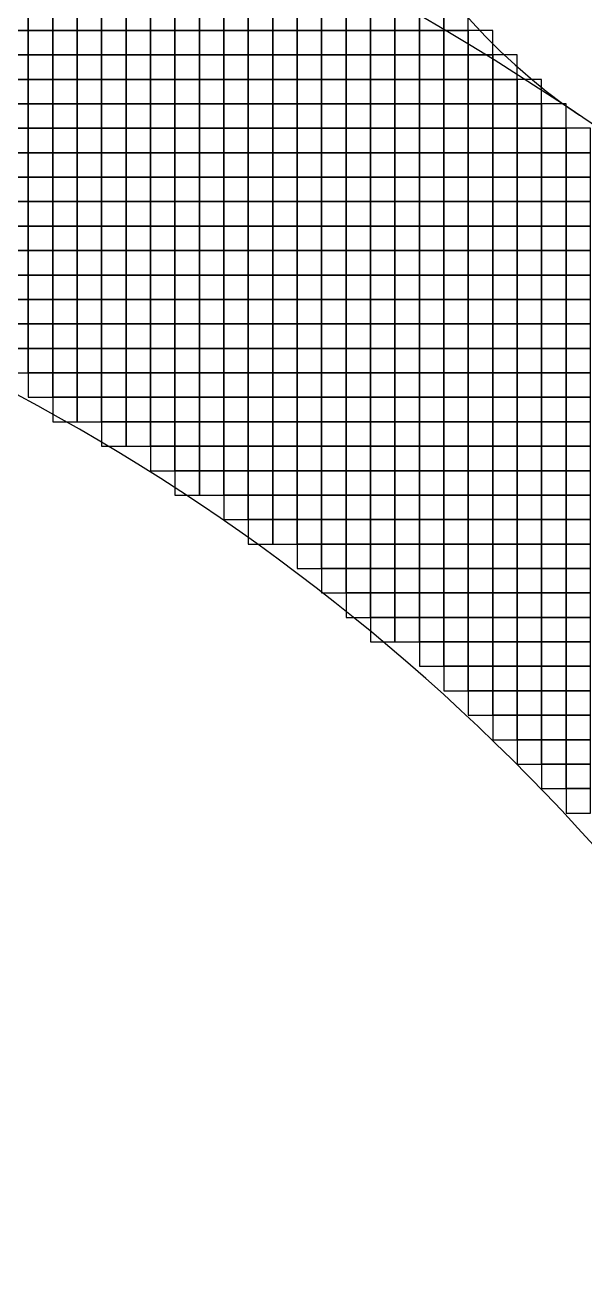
# Model space of a CAD drawing. Extents: x -160257 to 160150, y 7001 to 122208.
# Drawn here: x 110979 to 122432, y 80751 to 106327 of the extents above; entities that cross this region are included whole.
import ezdxf

# ---------------------------------------------------------------- set-up
doc = ezdxf.new("R2010")
doc.units = 0
doc.header["$LTSCALE"] = 1000
doc.header["$MEASUREMENT"] = 0
doc.layers.add('A-G-VISIBLE', color=9, linetype='Continuous')

# ---------------------------------------------------------------- blocks, each defined once
blk = doc.blocks.new('dasd')
at = {"layer": 'A-G-VISIBLE', "linetype": 'Continuous'}
for centre, radius, start, end in [((-132764.885, 42166.47), 12, 173.0911, 236.0253), ((-132803.822, 42108.688), 57.677, 29.84645, 67.5516), ((-132803.304, 42112.783), 43.061, 27.6831, 69.1971)]:
    blk.add_arc(centre, radius, start, end, dxfattribs=at)

msp = doc.modelspace()

# ---------------------------------------------------------------- linework, layer by layer
at = {"elevation": 2850}
for points in [[(110545, 106216), (111045, 106216), (111045, 106716), (110545, 106716)], [(111045, 106216), (111545, 106216), (111545, 106716), (111045, 106716)], [(111545, 106216), (112045, 106216), (112045, 106716), (111545, 106716)], [(112045, 106216), (112545, 106216), (112545, 106716), (112045, 106716)], [(112545, 106216), (113045, 106216), (113045, 106716), (112545, 106716)], [(113045, 106216), (113545, 106216), (113545, 106716), (113045, 106716)], [(113545, 106216), (114045, 106216), (114045, 106716), (113545, 106716)], [(114045, 106216), (114545, 106216), (114545, 106716), (114045, 106716)], [(114545, 106216), (115045, 106216), (115045, 106716), (114545, 106716)], [(115045, 106216), (115545, 106216), (115545, 106716), (115045, 106716)], [(115545, 106216), (116045, 106216), (116045, 106716), (115545, 106716)], [(116045, 106216), (116545, 106216), (116545, 106716), (116045, 106716)], [(116545, 106216), (117045, 106216), (117045, 106716), (116545, 106716)], [(117045, 106216), (117545, 106216), (117545, 106716), (117045, 106716)], [(117545, 106216), (118045, 106216), (118045, 106716), (117545, 106716)], [(118045, 106216), (118545, 106216), (118545, 106716), (118045, 106716)], [(118545, 106216), (119045, 106216), (119045, 106716), (118545, 106716)], [(119045, 106216), (119545, 106216), (119545, 106716), (119045, 106716)], [(119545, 106216), (120045, 106216), (120045, 106716), (119545, 106716)], [(110545, 105716), (111045, 105716), (111045, 106216), (110545, 106216)], [(111045, 105716), (111545, 105716), (111545, 106216), (111045, 106216)], [(111545, 105716), (112045, 105716), (112045, 106216), (111545, 106216)], [(112045, 105716), (112545, 105716), (112545, 106216), (112045, 106216)], [(112545, 105716), (113045, 105716), (113045, 106216), (112545, 106216)], [(113045, 105716), (113545, 105716), (113545, 106216), (113045, 106216)], [(113545, 105716), (114045, 105716), (114045, 106216), (113545, 106216)], [(114045, 105716), (114545, 105716), (114545, 106216), (114045, 106216)], [(114545, 105716), (115045, 105716), (115045, 106216), (114545, 106216)], [(115045, 105716), (115545, 105716), (115545, 106216), (115045, 106216)], [(115545, 105716), (116045, 105716), (116045, 106216), (115545, 106216)], [(116045, 105716), (116545, 105716), (116545, 106216), (116045, 106216)], [(116545, 105716), (117045, 105716), (117045, 106216), (116545, 106216)], [(117045, 105716), (117545, 105716), (117545, 106216), (117045, 106216)], [(117545, 105716), (118045, 105716), (118045, 106216), (117545, 106216)], [(118045, 105716), (118545, 105716), (118545, 106216), (118045, 106216)], [(118545, 105716), (119045, 105716), (119045, 106216), (118545, 106216)], [(119045, 105716), (119545, 105716), (119545, 106216), (119045, 106216)], [(119545, 105716), (120045, 105716), (120045, 106216), (119545, 106216)], [(120045, 105716), (120545, 105716), (120545, 106216), (120045, 106216)], [(110545, 105216), (111045, 105216), (111045, 105716), (110545, 105716)], [(111045, 105216), (111545, 105216), (111545, 105716), (111045, 105716)], [(111545, 105216), (112045, 105216), (112045, 105716), (111545, 105716)], [(112045, 105216), (112545, 105216), (112545, 105716), (112045, 105716)], [(112545, 105216), (113045, 105216), (113045, 105716), (112545, 105716)], [(113045, 105216), (113545, 105216), (113545, 105716), (113045, 105716)], [(113545, 105216), (114045, 105216), (114045, 105716), (113545, 105716)], [(114045, 105216), (114545, 105216), (114545, 105716), (114045, 105716)], [(114545, 105216), (115045, 105216), (115045, 105716), (114545, 105716)], [(115045, 105216), (115545, 105216), (115545, 105716), (115045, 105716)], [(115545, 105216), (116045, 105216), (116045, 105716), (115545, 105716)], [(116045, 105216), (116545, 105216), (116545, 105716), (116045, 105716)], [(116545, 105216), (117045, 105216), (117045, 105716), (116545, 105716)], [(117045, 105216), (117545, 105216), (117545, 105716), (117045, 105716)], [(117545, 105216), (118045, 105216), (118045, 105716), (117545, 105716)], [(118045, 105216), (118545, 105216), (118545, 105716), (118045, 105716)], [(118545, 105216), (119045, 105216), (119045, 105716), (118545, 105716)], [(119045, 105216), (119545, 105216), (119545, 105716), (119045, 105716)], [(119545, 105216), (120045, 105216), (120045, 105716), (119545, 105716)], [(120045, 105216), (120545, 105216), (120545, 105716), (120045, 105716)], [(120545, 105216), (121045, 105216), (121045, 105716), (120545, 105716)], [(110545, 104716), (111045, 104716), (111045, 105216), (110545, 105216)], [(111045, 104716), (111545, 104716), (111545, 105216), (111045, 105216)], [(111545, 104716), (112045, 104716), (112045, 105216), (111545, 105216)], [(112045, 104716), (112545, 104716), (112545, 105216), (112045, 105216)], [(112545, 104716), (113045, 104716), (113045, 105216), (112545, 105216)], [(113045, 104716), (113545, 104716), (113545, 105216), (113045, 105216)], [(113545, 104716), (114045, 104716), (114045, 105216), (113545, 105216)], [(114045, 104716), (114545, 104716), (114545, 105216), (114045, 105216)], [(114545, 104716), (115045, 104716), (115045, 105216), (114545, 105216)], [(115045, 104716), (115545, 104716), (115545, 105216), (115045, 105216)], [(115545, 104716), (116045, 104716), (116045, 105216), (115545, 105216)], [(116045, 104716), (116545, 104716), (116545, 105216), (116045, 105216)], [(116545, 104716), (117045, 104716), (117045, 105216), (116545, 105216)], [(117045, 104716), (117545, 104716), (117545, 105216), (117045, 105216)], [(117545, 104716), (118045, 104716), (118045, 105216), (117545, 105216)], [(118045, 104716), (118545, 104716), (118545, 105216), (118045, 105216)], [(118545, 104716), (119045, 104716), (119045, 105216), (118545, 105216)], [(119045, 104716), (119545, 104716), (119545, 105216), (119045, 105216)], [(119545, 104716), (120045, 104716), (120045, 105216), (119545, 105216)], [(120045, 104716), (120545, 104716), (120545, 105216), (120045, 105216)], [(120545, 104716), (121045, 104716), (121045, 105216), (120545, 105216)], [(121045, 104716), (121545, 104716), (121545, 105216), (121045, 105216)], [(110545, 104216), (111045, 104216), (111045, 104716), (110545, 104716)], [(111045, 104216), (111545, 104216), (111545, 104716), (111045, 104716)], [(111545, 104216), (112045, 104216), (112045, 104716), (111545, 104716)], [(112045, 104216), (112545, 104216), (112545, 104716), (112045, 104716)], [(112545, 104216), (113045, 104216), (113045, 104716), (112545, 104716)], [(113045, 104216), (113545, 104216), (113545, 104716), (113045, 104716)], [(113545, 104216), (114045, 104216), (114045, 104716), (113545, 104716)], [(114045, 104216), (114545, 104216), (114545, 104716), (114045, 104716)], [(114545, 104216), (115045, 104216), (115045, 104716), (114545, 104716)], [(115045, 104216), (115545, 104216), (115545, 104716), (115045, 104716)], [(115545, 104216), (116045, 104216), (116045, 104716), (115545, 104716)], [(116045, 104216), (116545, 104216), (116545, 104716), (116045, 104716)], [(116545, 104216), (117045, 104216), (117045, 104716), (116545, 104716)], [(117045, 104216), (117545, 104216), (117545, 104716), (117045, 104716)], [(117545, 104216), (118045, 104216), (118045, 104716), (117545, 104716)], [(118045, 104216), (118545, 104216), (118545, 104716), (118045, 104716)], [(118545, 104216), (119045, 104216), (119045, 104716), (118545, 104716)], [(119045, 104216), (119545, 104216), (119545, 104716), (119045, 104716)], [(119545, 104216), (120045, 104216), (120045, 104716), (119545, 104716)], [(120045, 104216), (120545, 104216), (120545, 104716), (120045, 104716)], [(120545, 104216), (121045, 104216), (121045, 104716), (120545, 104716)], [(121045, 104216), (121545, 104216), (121545, 104716), (121045, 104716)], [(121545, 104216), (122045, 104216), (122045, 104716), (121545, 104716)], [(110545, 103716), (111045, 103716), (111045, 104216), (110545, 104216)], [(111045, 103716), (111545, 103716), (111545, 104216), (111045, 104216)], [(111545, 103716), (112045, 103716), (112045, 104216), (111545, 104216)], [(112045, 103716), (112545, 103716), (112545, 104216), (112045, 104216)], [(112545, 103716), (113045, 103716), (113045, 104216), (112545, 104216)], [(113045, 103716), (113545, 103716), (113545, 104216), (113045, 104216)], [(113545, 103716), (114045, 103716), (114045, 104216), (113545, 104216)], [(114045, 103716), (114545, 103716), (114545, 104216), (114045, 104216)], [(114545, 103716), (115045, 103716), (115045, 104216), (114545, 104216)], [(115045, 103716), (115545, 103716), (115545, 104216), (115045, 104216)], [(115545, 103716), (116045, 103716), (116045, 104216), (115545, 104216)], [(116045, 103716), (116545, 103716), (116545, 104216), (116045, 104216)], [(116545, 103716), (117045, 103716), (117045, 104216), (116545, 104216)], [(117045, 103716), (117545, 103716), (117545, 104216), (117045, 104216)], [(117545, 103716), (118045, 103716), (118045, 104216), (117545, 104216)], [(118045, 103716), (118545, 103716), (118545, 104216), (118045, 104216)], [(118545, 103716), (119045, 103716), (119045, 104216), (118545, 104216)], [(119045, 103716), (119545, 103716), (119545, 104216), (119045, 104216)], [(119545, 103716), (120045, 103716), (120045, 104216), (119545, 104216)], [(120045, 103716), (120545, 103716), (120545, 104216), (120045, 104216)], [(120545, 103716), (121045, 103716), (121045, 104216), (120545, 104216)], [(121045, 103716), (121545, 103716), (121545, 104216), (121045, 104216)], [(121545, 103716), (122045, 103716), (122045, 104216), (121545, 104216)], [(122045, 103716), (122545, 103716), (122545, 104216), (122045, 104216)], [(110545, 103216), (111045, 103216), (111045, 103716), (110545, 103716)], [(111045, 103216), (111545, 103216), (111545, 103716), (111045, 103716)], [(111545, 103216), (112045, 103216), (112045, 103716), (111545, 103716)], [(112045, 103216), (112545, 103216), (112545, 103716), (112045, 103716)], [(112545, 103216), (113045, 103216), (113045, 103716), (112545, 103716)], [(113045, 103216), (113545, 103216), (113545, 103716), (113045, 103716)], [(113545, 103216), (114045, 103216), (114045, 103716), (113545, 103716)], [(114045, 103216), (114545, 103216), (114545, 103716), (114045, 103716)], [(114545, 103216), (115045, 103216), (115045, 103716), (114545, 103716)], [(115045, 103216), (115545, 103216), (115545, 103716), (115045, 103716)], [(115545, 103216), (116045, 103216), (116045, 103716), (115545, 103716)], [(116045, 103216), (116545, 103216), (116545, 103716), (116045, 103716)], [(116545, 103216), (117045, 103216), (117045, 103716), (116545, 103716)], [(117045, 103216), (117545, 103216), (117545, 103716), (117045, 103716)], [(117545, 103216), (118045, 103216), (118045, 103716), (117545, 103716)], [(118045, 103216), (118545, 103216), (118545, 103716), (118045, 103716)], [(118545, 103216), (119045, 103216), (119045, 103716), (118545, 103716)], [(119045, 103216), (119545, 103216), (119545, 103716), (119045, 103716)], [(119545, 103216), (120045, 103216), (120045, 103716), (119545, 103716)], [(120045, 103216), (120545, 103216), (120545, 103716), (120045, 103716)], [(120545, 103216), (121045, 103216), (121045, 103716), (120545, 103716)], [(121045, 103216), (121545, 103216), (121545, 103716), (121045, 103716)], [(121545, 103216), (122045, 103216), (122045, 103716), (121545, 103716)], [(122045, 103216), (122545, 103216), (122545, 103716), (122045, 103716)], [(110545, 102716), (111045, 102716), (111045, 103216), (110545, 103216)], [(111045, 102716), (111545, 102716), (111545, 103216), (111045, 103216)], [(111545, 102716), (112045, 102716), (112045, 103216), (111545, 103216)], [(112045, 102716), (112545, 102716), (112545, 103216), (112045, 103216)], [(112545, 102716), (113045, 102716), (113045, 103216), (112545, 103216)], [(113045, 102716), (113545, 102716), (113545, 103216), (113045, 103216)], [(113545, 102716), (114045, 102716), (114045, 103216), (113545, 103216)], [(114045, 102716), (114545, 102716), (114545, 103216), (114045, 103216)], [(114545, 102716), (115045, 102716), (115045, 103216), (114545, 103216)], [(115045, 102716), (115545, 102716), (115545, 103216), (115045, 103216)], [(115545, 102716), (116045, 102716), (116045, 103216), (115545, 103216)], [(116045, 102716), (116545, 102716), (116545, 103216), (116045, 103216)], [(116545, 102716), (117045, 102716), (117045, 103216), (116545, 103216)], [(117045, 102716), (117545, 102716), (117545, 103216), (117045, 103216)], [(117545, 102716), (118045, 102716), (118045, 103216), (117545, 103216)], [(118045, 102716), (118545, 102716), (118545, 103216), (118045, 103216)], [(118545, 102716), (119045, 102716), (119045, 103216), (118545, 103216)], [(119045, 102716), (119545, 102716), (119545, 103216), (119045, 103216)], [(119545, 102716), (120045, 102716), (120045, 103216), (119545, 103216)], [(120045, 102716), (120545, 102716), (120545, 103216), (120045, 103216)], [(120545, 102716), (121045, 102716), (121045, 103216), (120545, 103216)], [(121045, 102716), (121545, 102716), (121545, 103216), (121045, 103216)], [(121545, 102716), (122045, 102716), (122045, 103216), (121545, 103216)], [(122045, 102716), (122545, 102716), (122545, 103216), (122045, 103216)], [(110545, 102216), (111045, 102216), (111045, 102716), (110545, 102716)], [(111045, 102216), (111545, 102216), (111545, 102716), (111045, 102716)], [(111545, 102216), (112045, 102216), (112045, 102716), (111545, 102716)], [(112045, 102216), (112545, 102216), (112545, 102716), (112045, 102716)], [(112545, 102216), (113045, 102216), (113045, 102716), (112545, 102716)], [(113045, 102216), (113545, 102216), (113545, 102716), (113045, 102716)], [(113545, 102216), (114045, 102216), (114045, 102716), (113545, 102716)], [(114045, 102216), (114545, 102216), (114545, 102716), (114045, 102716)], [(114545, 102216), (115045, 102216), (115045, 102716), (114545, 102716)], [(115045, 102216), (115545, 102216), (115545, 102716), (115045, 102716)], [(115545, 102216), (116045, 102216), (116045, 102716), (115545, 102716)], [(116045, 102216), (116545, 102216), (116545, 102716), (116045, 102716)], [(116545, 102216), (117045, 102216), (117045, 102716), (116545, 102716)], [(117045, 102216), (117545, 102216), (117545, 102716), (117045, 102716)], [(117545, 102216), (118045, 102216), (118045, 102716), (117545, 102716)], [(118045, 102216), (118545, 102216), (118545, 102716), (118045, 102716)], [(118545, 102216), (119045, 102216), (119045, 102716), (118545, 102716)], [(119045, 102216), (119545, 102216), (119545, 102716), (119045, 102716)], [(119545, 102216), (120045, 102216), (120045, 102716), (119545, 102716)], [(120045, 102216), (120545, 102216), (120545, 102716), (120045, 102716)], [(120545, 102216), (121045, 102216), (121045, 102716), (120545, 102716)], [(121045, 102216), (121545, 102216), (121545, 102716), (121045, 102716)], [(121545, 102216), (122045, 102216), (122045, 102716), (121545, 102716)], [(122045, 102216), (122545, 102216), (122545, 102716), (122045, 102716)], [(110545, 101716), (111045, 101716), (111045, 102216), (110545, 102216)], [(111045, 101716), (111545, 101716), (111545, 102216), (111045, 102216)], [(111545, 101716), (112045, 101716), (112045, 102216), (111545, 102216)], [(112045, 101716), (112545, 101716), (112545, 102216), (112045, 102216)], [(112545, 101716), (113045, 101716), (113045, 102216), (112545, 102216)], [(113045, 101716), (113545, 101716), (113545, 102216), (113045, 102216)], [(113545, 101716), (114045, 101716), (114045, 102216), (113545, 102216)], [(114045, 101716), (114545, 101716), (114545, 102216), (114045, 102216)], [(114545, 101716), (115045, 101716), (115045, 102216), (114545, 102216)], [(115045, 101716), (115545, 101716), (115545, 102216), (115045, 102216)], [(115545, 101716), (116045, 101716), (116045, 102216), (115545, 102216)], [(116045, 101716), (116545, 101716), (116545, 102216), (116045, 102216)], [(116545, 101716), (117045, 101716), (117045, 102216), (116545, 102216)], [(117045, 101716), (117545, 101716), (117545, 102216), (117045, 102216)], [(117545, 101716), (118045, 101716), (118045, 102216), (117545, 102216)], [(118045, 101716), (118545, 101716), (118545, 102216), (118045, 102216)], [(118545, 101716), (119045, 101716), (119045, 102216), (118545, 102216)], [(119045, 101716), (119545, 101716), (119545, 102216), (119045, 102216)], [(119545, 101716), (120045, 101716), (120045, 102216), (119545, 102216)], [(120045, 101716), (120545, 101716), (120545, 102216), (120045, 102216)], [(120545, 101716), (121045, 101716), (121045, 102216), (120545, 102216)], [(121045, 101716), (121545, 101716), (121545, 102216), (121045, 102216)], [(121545, 101716), (122045, 101716), (122045, 102216), (121545, 102216)], [(122045, 101716), (122545, 101716), (122545, 102216), (122045, 102216)], [(110545, 101216), (111045, 101216), (111045, 101716), (110545, 101716)], [(111045, 101216), (111545, 101216), (111545, 101716), (111045, 101716)], [(111545, 101216), (112045, 101216), (112045, 101716), (111545, 101716)], [(112045, 101216), (112545, 101216), (112545, 101716), (112045, 101716)], [(112545, 101216), (113045, 101216), (113045, 101716), (112545, 101716)], [(113045, 101216), (113545, 101216), (113545, 101716), (113045, 101716)], [(113545, 101216), (114045, 101216), (114045, 101716), (113545, 101716)], [(114045, 101216), (114545, 101216), (114545, 101716), (114045, 101716)], [(114545, 101216), (115045, 101216), (115045, 101716), (114545, 101716)], [(115045, 101216), (115545, 101216), (115545, 101716), (115045, 101716)], [(115545, 101216), (116045, 101216), (116045, 101716), (115545, 101716)], [(116045, 101216), (116545, 101216), (116545, 101716), (116045, 101716)], [(116545, 101216), (117045, 101216), (117045, 101716), (116545, 101716)], [(117045, 101216), (117545, 101216), (117545, 101716), (117045, 101716)], [(117545, 101216), (118045, 101216), (118045, 101716), (117545, 101716)], [(118045, 101216), (118545, 101216), (118545, 101716), (118045, 101716)], [(118545, 101216), (119045, 101216), (119045, 101716), (118545, 101716)], [(119045, 101216), (119545, 101216), (119545, 101716), (119045, 101716)], [(119545, 101216), (120045, 101216), (120045, 101716), (119545, 101716)], [(120045, 101216), (120545, 101216), (120545, 101716), (120045, 101716)], [(120545, 101216), (121045, 101216), (121045, 101716), (120545, 101716)], [(121045, 101216), (121545, 101216), (121545, 101716), (121045, 101716)], [(121545, 101216), (122045, 101216), (122045, 101716), (121545, 101716)], [(122045, 101216), (122545, 101216), (122545, 101716), (122045, 101716)], [(110545, 100716), (111045, 100716), (111045, 101216), (110545, 101216)], [(111045, 100716), (111545, 100716), (111545, 101216), (111045, 101216)], [(111545, 100716), (112045, 100716), (112045, 101216), (111545, 101216)], [(112045, 100716), (112545, 100716), (112545, 101216), (112045, 101216)], [(112545, 100716), (113045, 100716), (113045, 101216), (112545, 101216)], [(113045, 100716), (113545, 100716), (113545, 101216), (113045, 101216)], [(113545, 100716), (114045, 100716), (114045, 101216), (113545, 101216)], [(114045, 100716), (114545, 100716), (114545, 101216), (114045, 101216)], [(114545, 100716), (115045, 100716), (115045, 101216), (114545, 101216)], [(115045, 100716), (115545, 100716), (115545, 101216), (115045, 101216)], [(115545, 100716), (116045, 100716), (116045, 101216), (115545, 101216)], [(116045, 100716), (116545, 100716), (116545, 101216), (116045, 101216)], [(116545, 100716), (117045, 100716), (117045, 101216), (116545, 101216)], [(117045, 100716), (117545, 100716), (117545, 101216), (117045, 101216)], [(117545, 100716), (118045, 100716), (118045, 101216), (117545, 101216)], [(118045, 100716), (118545, 100716), (118545, 101216), (118045, 101216)], [(118545, 100716), (119045, 100716), (119045, 101216), (118545, 101216)], [(119045, 100716), (119545, 100716), (119545, 101216), (119045, 101216)], [(119545, 100716), (120045, 100716), (120045, 101216), (119545, 101216)], [(120045, 100716), (120545, 100716), (120545, 101216), (120045, 101216)], [(120545, 100716), (121045, 100716), (121045, 101216), (120545, 101216)], [(121045, 100716), (121545, 100716), (121545, 101216), (121045, 101216)], [(121545, 100716), (122045, 100716), (122045, 101216), (121545, 101216)], [(122045, 100716), (122545, 100716), (122545, 101216), (122045, 101216)], [(110545, 100216), (111045, 100216), (111045, 100716), (110545, 100716)], [(111045, 100216), (111545, 100216), (111545, 100716), (111045, 100716)], [(111545, 100216), (112045, 100216), (112045, 100716), (111545, 100716)], [(112045, 100216), (112545, 100216), (112545, 100716), (112045, 100716)], [(112545, 100216), (113045, 100216), (113045, 100716), (112545, 100716)], [(113045, 100216), (113545, 100216), (113545, 100716), (113045, 100716)], [(113545, 100216), (114045, 100216), (114045, 100716), (113545, 100716)], [(114045, 100216), (114545, 100216), (114545, 100716), (114045, 100716)], [(114545, 100216), (115045, 100216), (115045, 100716), (114545, 100716)], [(115045, 100216), (115545, 100216), (115545, 100716), (115045, 100716)], [(115545, 100216), (116045, 100216), (116045, 100716), (115545, 100716)], [(116045, 100216), (116545, 100216), (116545, 100716), (116045, 100716)], [(116545, 100216), (117045, 100216), (117045, 100716), (116545, 100716)], [(117045, 100216), (117545, 100216), (117545, 100716), (117045, 100716)], [(117545, 100216), (118045, 100216), (118045, 100716), (117545, 100716)], [(118045, 100216), (118545, 100216), (118545, 100716), (118045, 100716)], [(118545, 100216), (119045, 100216), (119045, 100716), (118545, 100716)], [(119045, 100216), (119545, 100216), (119545, 100716), (119045, 100716)], [(119545, 100216), (120045, 100216), (120045, 100716), (119545, 100716)], [(120045, 100216), (120545, 100216), (120545, 100716), (120045, 100716)], [(120545, 100216), (121045, 100216), (121045, 100716), (120545, 100716)], [(121045, 100216), (121545, 100216), (121545, 100716), (121045, 100716)], [(121545, 100216), (122045, 100216), (122045, 100716), (121545, 100716)], [(122045, 100216), (122545, 100216), (122545, 100716), (122045, 100716)], [(110545, 99716), (111045, 99716), (111045, 100216), (110545, 100216)], [(111045, 99716), (111545, 99716), (111545, 100216), (111045, 100216)], [(111545, 99716), (112045, 99716), (112045, 100216), (111545, 100216)], [(112045, 99716), (112545, 99716), (112545, 100216), (112045, 100216)], [(112545, 99716), (113045, 99716), (113045, 100216), (112545, 100216)], [(113045, 99716), (113545, 99716), (113545, 100216), (113045, 100216)], [(113545, 99716), (114045, 99716), (114045, 100216), (113545, 100216)], [(114045, 99716), (114545, 99716), (114545, 100216), (114045, 100216)], [(114545, 99716), (115045, 99716), (115045, 100216), (114545, 100216)], [(115045, 99716), (115545, 99716), (115545, 100216), (115045, 100216)], [(115545, 99716), (116045, 99716), (116045, 100216), (115545, 100216)], [(116045, 99716), (116545, 99716), (116545, 100216), (116045, 100216)], [(116545, 99716), (117045, 99716), (117045, 100216), (116545, 100216)], [(117045, 99716), (117545, 99716), (117545, 100216), (117045, 100216)], [(117545, 99716), (118045, 99716), (118045, 100216), (117545, 100216)], [(118045, 99716), (118545, 99716), (118545, 100216), (118045, 100216)], [(118545, 99716), (119045, 99716), (119045, 100216), (118545, 100216)], [(119045, 99716), (119545, 99716), (119545, 100216), (119045, 100216)], [(119545, 99716), (120045, 99716), (120045, 100216), (119545, 100216)], [(120045, 99716), (120545, 99716), (120545, 100216), (120045, 100216)], [(120545, 99716), (121045, 99716), (121045, 100216), (120545, 100216)], [(121045, 99716), (121545, 99716), (121545, 100216), (121045, 100216)], [(121545, 99716), (122045, 99716), (122045, 100216), (121545, 100216)], [(122045, 99716), (122545, 99716), (122545, 100216), (122045, 100216)], [(110545, 99216), (111045, 99216), (111045, 99716), (110545, 99716)], [(111045, 99216), (111545, 99216), (111545, 99716), (111045, 99716)], [(111545, 99216), (112045, 99216), (112045, 99716), (111545, 99716)], [(112045, 99216), (112545, 99216), (112545, 99716), (112045, 99716)], [(112545, 99216), (113045, 99216), (113045, 99716), (112545, 99716)], [(113045, 99216), (113545, 99216), (113545, 99716), (113045, 99716)], [(113545, 99216), (114045, 99216), (114045, 99716), (113545, 99716)], [(114045, 99216), (114545, 99216), (114545, 99716), (114045, 99716)], [(114545, 99216), (115045, 99216), (115045, 99716), (114545, 99716)], [(115045, 99216), (115545, 99216), (115545, 99716), (115045, 99716)], [(115545, 99216), (116045, 99216), (116045, 99716), (115545, 99716)], [(116045, 99216), (116545, 99216), (116545, 99716), (116045, 99716)], [(116545, 99216), (117045, 99216), (117045, 99716), (116545, 99716)], [(117045, 99216), (117545, 99216), (117545, 99716), (117045, 99716)], [(117545, 99216), (118045, 99216), (118045, 99716), (117545, 99716)], [(118045, 99216), (118545, 99216), (118545, 99716), (118045, 99716)], [(118545, 99216), (119045, 99216), (119045, 99716), (118545, 99716)], [(119045, 99216), (119545, 99216), (119545, 99716), (119045, 99716)], [(119545, 99216), (120045, 99216), (120045, 99716), (119545, 99716)], [(120045, 99216), (120545, 99216), (120545, 99716), (120045, 99716)], [(120545, 99216), (121045, 99216), (121045, 99716), (120545, 99716)], [(121045, 99216), (121545, 99216), (121545, 99716), (121045, 99716)], [(121545, 99216), (122045, 99216), (122045, 99716), (121545, 99716)], [(122045, 99216), (122545, 99216), (122545, 99716), (122045, 99716)], [(111045, 98716), (111545, 98716), (111545, 99216), (111045, 99216)], [(111545, 98716), (112045, 98716), (112045, 99216), (111545, 99216)], [(112045, 98716), (112545, 98716), (112545, 99216), (112045, 99216)], [(112545, 98716), (113045, 98716), (113045, 99216), (112545, 99216)], [(113045, 98716), (113545, 98716), (113545, 99216), (113045, 99216)], [(113545, 98716), (114045, 98716), (114045, 99216), (113545, 99216)], [(114045, 98716), (114545, 98716), (114545, 99216), (114045, 99216)], [(114545, 98716), (115045, 98716), (115045, 99216), (114545, 99216)], [(115045, 98716), (115545, 98716), (115545, 99216), (115045, 99216)], [(115545, 98716), (116045, 98716), (116045, 99216), (115545, 99216)], [(116045, 98716), (116545, 98716), (116545, 99216), (116045, 99216)], [(116545, 98716), (117045, 98716), (117045, 99216), (116545, 99216)], [(117045, 98716), (117545, 98716), (117545, 99216), (117045, 99216)], [(117545, 98716), (118045, 98716), (118045, 99216), (117545, 99216)], [(118045, 98716), (118545, 98716), (118545, 99216), (118045, 99216)], [(118545, 98716), (119045, 98716), (119045, 99216), (118545, 99216)], [(119045, 98716), (119545, 98716), (119545, 99216), (119045, 99216)], [(119545, 98716), (120045, 98716), (120045, 99216), (119545, 99216)], [(120045, 98716), (120545, 98716), (120545, 99216), (120045, 99216)], [(120545, 98716), (121045, 98716), (121045, 99216), (120545, 99216)], [(121045, 98716), (121545, 98716), (121545, 99216), (121045, 99216)], [(121545, 98716), (122045, 98716), (122045, 99216), (121545, 99216)], [(122045, 98716), (122545, 98716), (122545, 99216), (122045, 99216)], [(111545, 98216), (112045, 98216), (112045, 98716), (111545, 98716)], [(112045, 98216), (112545, 98216), (112545, 98716), (112045, 98716)], [(112545, 98216), (113045, 98216), (113045, 98716), (112545, 98716)], [(113045, 98216), (113545, 98216), (113545, 98716), (113045, 98716)], [(113545, 98216), (114045, 98216), (114045, 98716), (113545, 98716)], [(114045, 98216), (114545, 98216), (114545, 98716), (114045, 98716)], [(114545, 98216), (115045, 98216), (115045, 98716), (114545, 98716)], [(115045, 98216), (115545, 98216), (115545, 98716), (115045, 98716)], [(115545, 98216), (116045, 98216), (116045, 98716), (115545, 98716)], [(116045, 98216), (116545, 98216), (116545, 98716), (116045, 98716)], [(116545, 98216), (117045, 98216), (117045, 98716), (116545, 98716)], [(117045, 98216), (117545, 98216), (117545, 98716), (117045, 98716)], [(117545, 98216), (118045, 98216), (118045, 98716), (117545, 98716)], [(118045, 98216), (118545, 98216), (118545, 98716), (118045, 98716)], [(118545, 98216), (119045, 98216), (119045, 98716), (118545, 98716)], [(119045, 98216), (119545, 98216), (119545, 98716), (119045, 98716)], [(119545, 98216), (120045, 98216), (120045, 98716), (119545, 98716)], [(120045, 98216), (120545, 98216), (120545, 98716), (120045, 98716)], [(120545, 98216), (121045, 98216), (121045, 98716), (120545, 98716)], [(121045, 98216), (121545, 98216), (121545, 98716), (121045, 98716)], [(121545, 98216), (122045, 98216), (122045, 98716), (121545, 98716)], [(122045, 98216), (122545, 98216), (122545, 98716), (122045, 98716)], [(112545, 97716), (113045, 97716), (113045, 98216), (112545, 98216)], [(113045, 97716), (113545, 97716), (113545, 98216), (113045, 98216)], [(113545, 97716), (114045, 97716), (114045, 98216), (113545, 98216)], [(114045, 97716), (114545, 97716), (114545, 98216), (114045, 98216)], [(114545, 97716), (115045, 97716), (115045, 98216), (114545, 98216)], [(115045, 97716), (115545, 97716), (115545, 98216), (115045, 98216)], [(115545, 97716), (116045, 97716), (116045, 98216), (115545, 98216)], [(116045, 97716), (116545, 97716), (116545, 98216), (116045, 98216)], [(116545, 97716), (117045, 97716), (117045, 98216), (116545, 98216)], [(117045, 97716), (117545, 97716), (117545, 98216), (117045, 98216)], [(117545, 97716), (118045, 97716), (118045, 98216), (117545, 98216)], [(118045, 97716), (118545, 97716), (118545, 98216), (118045, 98216)], [(118545, 97716), (119045, 97716), (119045, 98216), (118545, 98216)], [(119045, 97716), (119545, 97716), (119545, 98216), (119045, 98216)], [(119545, 97716), (120045, 97716), (120045, 98216), (119545, 98216)], [(120045, 97716), (120545, 97716), (120545, 98216), (120045, 98216)], [(120545, 97716), (121045, 97716), (121045, 98216), (120545, 98216)], [(121045, 97716), (121545, 97716), (121545, 98216), (121045, 98216)], [(121545, 97716), (122045, 97716), (122045, 98216), (121545, 98216)], [(122045, 97716), (122545, 97716), (122545, 98216), (122045, 98216)], [(113545, 97216), (114045, 97216), (114045, 97716), (113545, 97716)], [(114045, 97216), (114545, 97216), (114545, 97716), (114045, 97716)], [(114545, 97216), (115045, 97216), (115045, 97716), (114545, 97716)], [(115045, 97216), (115545, 97216), (115545, 97716), (115045, 97716)], [(115545, 97216), (116045, 97216), (116045, 97716), (115545, 97716)], [(116045, 97216), (116545, 97216), (116545, 97716), (116045, 97716)], [(116545, 97216), (117045, 97216), (117045, 97716), (116545, 97716)], [(117045, 97216), (117545, 97216), (117545, 97716), (117045, 97716)], [(117545, 97216), (118045, 97216), (118045, 97716), (117545, 97716)], [(118045, 97216), (118545, 97216), (118545, 97716), (118045, 97716)], [(118545, 97216), (119045, 97216), (119045, 97716), (118545, 97716)], [(119045, 97216), (119545, 97216), (119545, 97716), (119045, 97716)], [(119545, 97216), (120045, 97216), (120045, 97716), (119545, 97716)], [(120045, 97216), (120545, 97216), (120545, 97716), (120045, 97716)], [(120545, 97216), (121045, 97216), (121045, 97716), (120545, 97716)], [(121045, 97216), (121545, 97216), (121545, 97716), (121045, 97716)], [(121545, 97216), (122045, 97216), (122045, 97716), (121545, 97716)], [(122045, 97216), (122545, 97216), (122545, 97716), (122045, 97716)], [(114045, 96716), (114545, 96716), (114545, 97216), (114045, 97216)], [(114545, 96716), (115045, 96716), (115045, 97216), (114545, 97216)], [(115045, 96716), (115545, 96716), (115545, 97216), (115045, 97216)], [(115545, 96716), (116045, 96716), (116045, 97216), (115545, 97216)], [(116045, 96716), (116545, 96716), (116545, 97216), (116045, 97216)], [(116545, 96716), (117045, 96716), (117045, 97216), (116545, 97216)], [(117045, 96716), (117545, 96716), (117545, 97216), (117045, 97216)], [(117545, 96716), (118045, 96716), (118045, 97216), (117545, 97216)], [(118045, 96716), (118545, 96716), (118545, 97216), (118045, 97216)], [(118545, 96716), (119045, 96716), (119045, 97216), (118545, 97216)], [(119045, 96716), (119545, 96716), (119545, 97216), (119045, 97216)], [(119545, 96716), (120045, 96716), (120045, 97216), (119545, 97216)], [(120045, 96716), (120545, 96716), (120545, 97216), (120045, 97216)], [(120545, 96716), (121045, 96716), (121045, 97216), (120545, 97216)], [(121045, 96716), (121545, 96716), (121545, 97216), (121045, 97216)], [(121545, 96716), (122045, 96716), (122045, 97216), (121545, 97216)], [(122045, 96716), (122545, 96716), (122545, 97216), (122045, 97216)], [(115045, 96216), (115545, 96216), (115545, 96716), (115045, 96716)], [(115545, 96216), (116045, 96216), (116045, 96716), (115545, 96716)], [(116045, 96216), (116545, 96216), (116545, 96716), (116045, 96716)], [(116545, 96216), (117045, 96216), (117045, 96716), (116545, 96716)], [(117045, 96216), (117545, 96216), (117545, 96716), (117045, 96716)], [(117545, 96216), (118045, 96216), (118045, 96716), (117545, 96716)], [(118045, 96216), (118545, 96216), (118545, 96716), (118045, 96716)], [(118545, 96216), (119045, 96216), (119045, 96716), (118545, 96716)], [(119045, 96216), (119545, 96216), (119545, 96716), (119045, 96716)], [(119545, 96216), (120045, 96216), (120045, 96716), (119545, 96716)], [(120045, 96216), (120545, 96216), (120545, 96716), (120045, 96716)], [(120545, 96216), (121045, 96216), (121045, 96716), (120545, 96716)], [(121045, 96216), (121545, 96216), (121545, 96716), (121045, 96716)], [(121545, 96216), (122045, 96216), (122045, 96716), (121545, 96716)], [(122045, 96216), (122545, 96216), (122545, 96716), (122045, 96716)], [(115545, 95716), (116045, 95716), (116045, 96216), (115545, 96216)], [(116045, 95716), (116545, 95716), (116545, 96216), (116045, 96216)], [(116545, 95716), (117045, 95716), (117045, 96216), (116545, 96216)], [(117045, 95716), (117545, 95716), (117545, 96216), (117045, 96216)], [(117545, 95716), (118045, 95716), (118045, 96216), (117545, 96216)], [(118045, 95716), (118545, 95716), (118545, 96216), (118045, 96216)], [(118545, 95716), (119045, 95716), (119045, 96216), (118545, 96216)], [(119045, 95716), (119545, 95716), (119545, 96216), (119045, 96216)], [(119545, 95716), (120045, 95716), (120045, 96216), (119545, 96216)], [(120045, 95716), (120545, 95716), (120545, 96216), (120045, 96216)], [(120545, 95716), (121045, 95716), (121045, 96216), (120545, 96216)], [(121045, 95716), (121545, 95716), (121545, 96216), (121045, 96216)], [(121545, 95716), (122045, 95716), (122045, 96216), (121545, 96216)], [(122045, 95716), (122545, 95716), (122545, 96216), (122045, 96216)], [(116545, 95216), (117045, 95216), (117045, 95716), (116545, 95716)], [(117045, 95216), (117545, 95216), (117545, 95716), (117045, 95716)], [(117545, 95216), (118045, 95216), (118045, 95716), (117545, 95716)], [(118045, 95216), (118545, 95216), (118545, 95716), (118045, 95716)], [(118545, 95216), (119045, 95216), (119045, 95716), (118545, 95716)], [(119045, 95216), (119545, 95216), (119545, 95716), (119045, 95716)], [(119545, 95216), (120045, 95216), (120045, 95716), (119545, 95716)], [(120045, 95216), (120545, 95216), (120545, 95716), (120045, 95716)], [(120545, 95216), (121045, 95216), (121045, 95716), (120545, 95716)], [(121045, 95216), (121545, 95216), (121545, 95716), (121045, 95716)], [(121545, 95216), (122045, 95216), (122045, 95716), (121545, 95716)], [(122045, 95216), (122545, 95216), (122545, 95716), (122045, 95716)], [(117045, 94716), (117545, 94716), (117545, 95216), (117045, 95216)], [(117545, 94716), (118045, 94716), (118045, 95216), (117545, 95216)], [(118045, 94716), (118545, 94716), (118545, 95216), (118045, 95216)], [(118545, 94716), (119045, 94716), (119045, 95216), (118545, 95216)], [(119045, 94716), (119545, 94716), (119545, 95216), (119045, 95216)], [(119545, 94716), (120045, 94716), (120045, 95216), (119545, 95216)], [(120045, 94716), (120545, 94716), (120545, 95216), (120045, 95216)], [(120545, 94716), (121045, 94716), (121045, 95216), (120545, 95216)], [(121045, 94716), (121545, 94716), (121545, 95216), (121045, 95216)], [(121545, 94716), (122045, 94716), (122045, 95216), (121545, 95216)], [(122045, 94716), (122545, 94716), (122545, 95216), (122045, 95216)], [(117545, 94216), (118045, 94216), (118045, 94716), (117545, 94716)], [(118045, 94216), (118545, 94216), (118545, 94716), (118045, 94716)], [(118545, 94216), (119045, 94216), (119045, 94716), (118545, 94716)], [(119045, 94216), (119545, 94216), (119545, 94716), (119045, 94716)], [(119545, 94216), (120045, 94216), (120045, 94716), (119545, 94716)], [(120045, 94216), (120545, 94216), (120545, 94716), (120045, 94716)], [(120545, 94216), (121045, 94216), (121045, 94716), (120545, 94716)], [(121045, 94216), (121545, 94216), (121545, 94716), (121045, 94716)], [(121545, 94216), (122045, 94216), (122045, 94716), (121545, 94716)], [(122045, 94216), (122545, 94216), (122545, 94716), (122045, 94716)], [(118045, 93716), (118545, 93716), (118545, 94216), (118045, 94216)], [(118545, 93716), (119045, 93716), (119045, 94216), (118545, 94216)], [(119045, 93716), (119545, 93716), (119545, 94216), (119045, 94216)], [(119545, 93716), (120045, 93716), (120045, 94216), (119545, 94216)], [(120045, 93716), (120545, 93716), (120545, 94216), (120045, 94216)], [(120545, 93716), (121045, 93716), (121045, 94216), (120545, 94216)], [(121045, 93716), (121545, 93716), (121545, 94216), (121045, 94216)], [(121545, 93716), (122045, 93716), (122045, 94216), (121545, 94216)], [(122045, 93716), (122545, 93716), (122545, 94216), (122045, 94216)], [(119045, 93216), (119545, 93216), (119545, 93716), (119045, 93716)], [(119545, 93216), (120045, 93216), (120045, 93716), (119545, 93716)], [(120045, 93216), (120545, 93216), (120545, 93716), (120045, 93716)], [(120545, 93216), (121045, 93216), (121045, 93716), (120545, 93716)], [(121045, 93216), (121545, 93216), (121545, 93716), (121045, 93716)], [(121545, 93216), (122045, 93216), (122045, 93716), (121545, 93716)], [(122045, 93216), (122545, 93216), (122545, 93716), (122045, 93716)], [(119545, 92716), (120045, 92716), (120045, 93216), (119545, 93216)], [(120045, 92716), (120545, 92716), (120545, 93216), (120045, 93216)], [(120545, 92716), (121045, 92716), (121045, 93216), (120545, 93216)], [(121045, 92716), (121545, 92716), (121545, 93216), (121045, 93216)], [(121545, 92716), (122045, 92716), (122045, 93216), (121545, 93216)], [(122045, 92716), (122545, 92716), (122545, 93216), (122045, 93216)], [(120045, 92216), (120545, 92216), (120545, 92716), (120045, 92716)], [(120545, 92216), (121045, 92216), (121045, 92716), (120545, 92716)], [(121045, 92216), (121545, 92216), (121545, 92716), (121045, 92716)], [(121545, 92216), (122045, 92216), (122045, 92716), (121545, 92716)], [(122045, 92216), (122545, 92216), (122545, 92716), (122045, 92716)], [(120545, 91716), (121045, 91716), (121045, 92216), (120545, 92216)], [(121045, 91716), (121545, 91716), (121545, 92216), (121045, 92216)], [(121545, 91716), (122045, 91716), (122045, 92216), (121545, 92216)], [(122045, 91716), (122545, 91716), (122545, 92216), (122045, 92216)], [(121045, 91216), (121545, 91216), (121545, 91716), (121045, 91716)], [(121545, 91216), (122045, 91216), (122045, 91716), (121545, 91716)], [(122045, 91216), (122545, 91216), (122545, 91716), (122045, 91716)], [(121545, 90716), (122045, 90716), (122045, 91216), (121545, 91216)], [(122045, 90716), (122545, 90716), (122545, 91216), (122045, 91216)], [(122045, 90216), (122545, 90216), (122545, 90716), (122045, 90716)]]:
    msp.add_lwpolyline(points, close=True, dxfattribs=at)

# ---------------------------------------------------------------- block references
at = {"xscale": 1000, "yscale": 1000, "zscale": 1000}
msp.add_blockref('dasd', (132893911, -42052037, 2850), dxfattribs=at)

doc.saveas('drawing.dxf')
